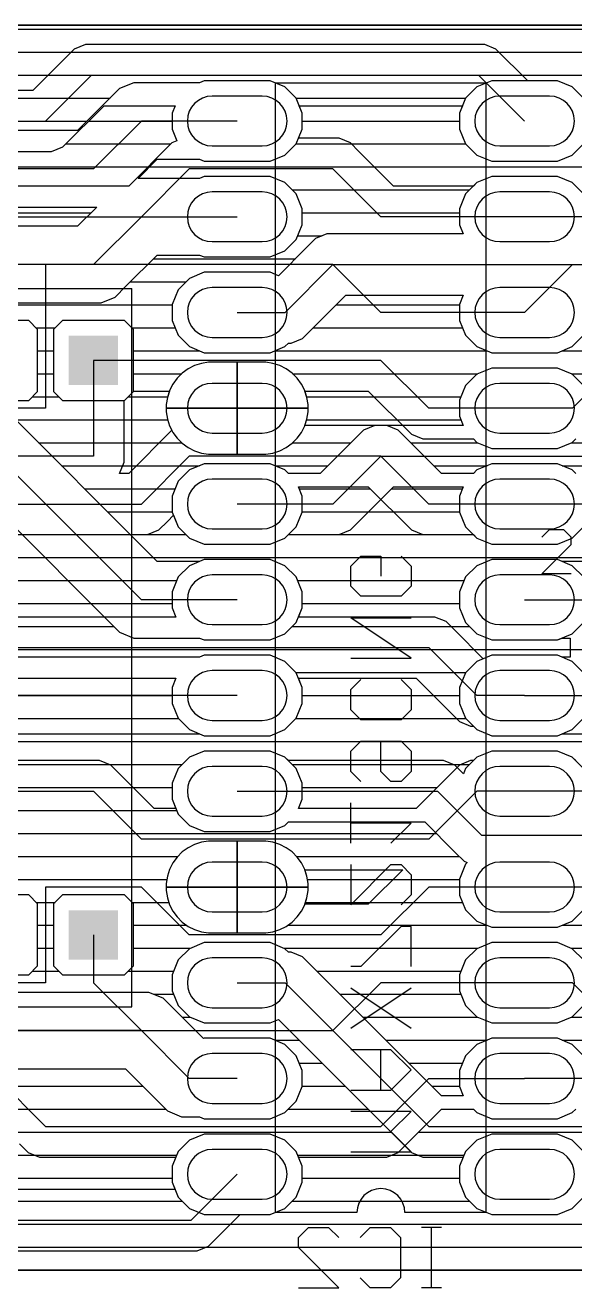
# Model space of a CAD drawing. Extents: x 0 to 251, y 0 to 33.
# Drawn here: x 179.8 to 194.37, y -0.47 to 33.02 of the extents above; entities that cross this region are included whole.
import ezdxf

# ---------------------------------------------------------------- set-up
doc = ezdxf.new("R2010")
doc.units = 0
for name, color, linetype in [('1', 14, 'CONTINUOUS'), ('16', 174, 'CONTINUOUS'), ('17', 94, 'CONTINUOUS'), ('20', 178, 'CONTINUOUS'), ('21', 250, 'CONTINUOUS'), ('22', 250, 'CONTINUOUS'), ('24', 178, 'CONTINUOUS'), ('26', 250, 'CONTINUOUS'), ('27', 250, 'CONTINUOUS'), ('28', 250, 'CONTINUOUS')]:
    doc.layers.add(name, color=color, linetype=linetype)

# ---------------------------------------------------------------- blocks, each defined once
blk = doc.blocks.new('SQUAREP')
blk.add_solid([(-0.5, -0.5), (0.5, -0.5), (-0.5, 0.5), (0.5, 0.5)])
blk = doc.blocks.new('LONGP100')
blk.add_lwpolyline([(-0.5, -0.5), (0.5, -0.5, 1), (0.5, 0.5), (-0.5, 0.5, 1)], format="xyb", close=True)

msp = doc.modelspace()

# ---------------------------------------------------------------- linework, layer by layer
at = {"layer": '1'}
for p, q in [((0, 33.02), (251.46, 33.02)), ((0, 32.9184), (251.46, 32.9184)), ((0, 32.3088), (251.46, 32.3088)), ((0, 31.6992), (251.46, 31.6992)), ((182.6779, 31.496), (182.3045, 31.3413)), ((184.4248, 31.496), (182.6779, 31.496)), ((184.5474, 31.5468), (184.4248, 31.496)), ((186.2926, 31.5468), (184.5474, 31.5468)), ((186.6847, 31.3844), (186.2926, 31.5468)), ((192.1674, 31.5468), (191.7753, 31.3844)), ((193.9126, 31.5468), (192.1674, 31.5468)), ((194.3047, 31.3844), (193.9126, 31.5468)), ((182.3045, 31.3413), (181.1892, 30.226)), ((186.9848, 31.0843), (186.6847, 31.3844)), ((191.7753, 31.3844), (191.4752, 31.0843)), ((194.6048, 31.0843), (194.3047, 31.3844)), ((67.5995, 31.0896), (182.0528, 31.0896)), ((186.9795, 31.0896), (191.4805, 31.0896)), ((187.1472, 30.6922), (186.9848, 31.0843)), ((191.4752, 31.0843), (191.3128, 30.6922)), ((67.7672, 30.48), (181.4432, 30.48)), ((182.88, 30.48), (181.61, 29.21)), ((185.42, 30.48), (182.88, 30.48)), ((187.1472, 30.2678), (187.1472, 30.6922)), ((187.1472, 30.48), (191.3128, 30.48)), ((191.3128, 30.6922), (191.3128, 30.2678)), ((181.1892, 30.226), (68.3779, 30.226)), ((186.9848, 29.8757), (187.1472, 30.2678)), ((191.3128, 30.2678), (191.4752, 29.8757)), ((186.6847, 29.5756), (186.9848, 29.8757)), ((186.9795, 29.8704), (191.4805, 29.8704)), ((191.4752, 29.8757), (191.7753, 29.5756)), ((194.3047, 29.5756), (194.6048, 29.8757)), ((186.2926, 29.4132), (186.6847, 29.5756)), ((191.7753, 29.5756), (192.1674, 29.4132)), ((193.9126, 29.4132), (194.3047, 29.5756)), ((181.61, 29.21), (68.58, 29.21)), ((182.7928, 28.956), (183.3008, 29.464)), ((183.0976, 29.2608), (245.8452, 29.2608)), ((183.3008, 29.464), (184.4248, 29.464)), ((184.4248, 29.464), (184.5474, 29.4132)), ((184.5474, 29.4132), (186.2926, 29.4132)), ((192.1674, 29.4132), (193.9126, 29.4132)), ((184.4248, 28.956), (182.7928, 28.956)), ((184.5474, 29.0068), (184.4248, 28.956)), ((186.2926, 29.0068), (184.5474, 29.0068)), ((186.6847, 28.8444), (186.2926, 29.0068)), ((186.9848, 28.5443), (186.6847, 28.8444)), ((191.7753, 28.8444), (191.4752, 28.5443)), ((192.1674, 29.0068), (191.7753, 28.8444)), ((193.9126, 29.0068), (192.1674, 29.0068)), ((194.3047, 28.8444), (193.9126, 29.0068)), ((194.6048, 28.5443), (194.3047, 28.8444)), ((186.8779, 28.6512), (191.5821, 28.6512)), ((187.1472, 28.1522), (186.9848, 28.5443)), ((191.4752, 28.5443), (191.3128, 28.1522)), ((68.3779, 28.194), (181.6972, 28.194)), ((181.6972, 28.194), (181.1892, 27.686)), ((187.1472, 27.7278), (187.1472, 28.1522)), ((191.3128, 28.1522), (191.3128, 27.7278)), ((67.7672, 28.0416), (181.5448, 28.0416)), ((182.88, 27.94), (181.61, 26.67)), ((182.88, 27.94), (185.42, 27.94)), ((187.1472, 28.0416), (191.3128, 28.0416)), ((181.1892, 27.686), (152.1979, 27.686)), ((186.9848, 27.3357), (187.1472, 27.7278)), ((187.7983, 27.4828), (187.4996, 27.3591)), ((191.4143, 27.4828), (187.7983, 27.4828)), ((191.3128, 27.7278), (191.4143, 27.4828)), ((187.2709, 27.1304), (186.5151, 26.3746)), ((186.6847, 27.0356), (186.9848, 27.3357)), ((187.0247, 27.432), (187.6757, 27.432)), ((187.4996, 27.3591), (187.2709, 27.1304)), ((182.4713, 26.0945), (183.3008, 26.924)), ((183.1992, 26.8224), (186.9629, 26.8224)), ((183.3008, 26.924), (184.4248, 26.924)), ((184.4248, 26.924), (184.5474, 26.8732)), ((184.5474, 26.8732), (186.2926, 26.8732)), ((186.2926, 26.8732), (186.6847, 27.0356)), ((181.61, 26.67), (152.4, 26.67)), ((184.5474, 26.4668), (184.1553, 26.3044)), ((186.2926, 26.4668), (184.5474, 26.4668)), ((186.5151, 26.3746), (186.2926, 26.4668)), ((186.69, 25.4), (187.96, 26.67)), ((187.96, 26.67), (212.09, 26.67)), ((182.5896, 26.2128), (184.0637, 26.2128)), ((184.1553, 26.3044), (183.8552, 26.0043)), ((181.8121, 25.654), (182.1855, 25.8087)), ((182.1855, 25.8087), (182.4713, 26.0945)), ((183.8552, 26.0043), (183.6928, 25.6122)), ((187.1504, 24.7109), (188.2967, 25.8572)), ((188.2967, 25.8572), (191.4143, 25.8572)), ((191.4143, 25.8572), (191.3128, 25.6122)), ((152.77, 25.6032), (183.6928, 25.6032)), ((152.8208, 25.654), (181.8121, 25.654)), ((183.6928, 25.6122), (183.6928, 25.1878)), ((188.0427, 25.6032), (191.3128, 25.6032)), ((191.3128, 25.6122), (191.3128, 25.1878)), ((179.8923, 25.1904), (178.2477, 25.1904)), ((180.1304, 24.9523), (179.8923, 25.1904)), ((180.7877, 25.1904), (180.5496, 24.9523)), ((182.4323, 25.1904), (180.7877, 25.1904)), ((182.6704, 24.9523), (182.4323, 25.1904)), ((183.6928, 25.1878), (183.8552, 24.7957)), ((185.42, 25.4), (186.69, 25.4)), ((191.3128, 25.1878), (191.4752, 24.7957)), ((180.0891, 24.9936), (180.5909, 24.9936)), ((180.1304, 23.3077), (180.1304, 24.9523)), ((180.5496, 24.9523), (180.5496, 23.3077)), ((182.6291, 24.9936), (183.7732, 24.9936)), ((182.6704, 23.3077), (182.6704, 24.9523)), ((183.8552, 24.7957), (184.1553, 24.4956)), ((187.4331, 24.9936), (191.3932, 24.9936)), ((191.4752, 24.7957), (191.7753, 24.4956)), ((194.3047, 24.4956), (194.6048, 24.7957)), ((184.1553, 24.4956), (184.5474, 24.3332)), ((186.2926, 24.3332), (186.6847, 24.4956)), ((186.6847, 24.4956), (186.7763, 24.5872)), ((186.7763, 24.5872), (186.8517, 24.5872)), ((186.8517, 24.5872), (187.1504, 24.7109)), ((191.7753, 24.4956), (192.1674, 24.3332)), ((193.9126, 24.3332), (194.3047, 24.4956)), ((182.88, 17.78), (176.53, 24.13)), ((180.1304, 24.384), (180.5496, 24.384)), ((182.6704, 24.384), (184.4248, 24.384)), ((184.5474, 24.3332), (186.2926, 24.3332)), ((186.4152, 24.384), (192.0448, 24.384)), ((192.1674, 24.3332), (193.9126, 24.3332)), ((194.0352, 24.384), (195.7896, 24.384)), ((183.9653, 23.79), (183.8296, 23.6543)), ((184.1206, 23.9028), (183.9653, 23.79)), ((184.2916, 23.9899), (184.1206, 23.9028)), ((184.4741, 24.0492), (184.2916, 23.9899)), ((184.6636, 24.0792), (184.4741, 24.0492)), ((185.42, 24.0792), (184.6636, 24.0792)), ((186.1764, 24.0792), (185.42, 24.0792)), ((185.42, 24.0792), (185.42, 22.86)), ((185.42, 22.86), (185.42, 24.0792)), ((186.3659, 24.0492), (186.1764, 24.0792)), ((186.5484, 23.9899), (186.3659, 24.0492)), ((186.7194, 23.9028), (186.5484, 23.9899)), ((186.8747, 23.79), (186.7194, 23.9028)), ((187.0104, 23.6543), (186.8747, 23.79)), ((192.1674, 23.9268), (191.7753, 23.7644)), ((193.9126, 23.9268), (192.1674, 23.9268)), ((194.3047, 23.7644), (193.9126, 23.9268)), ((180.1304, 23.7744), (180.5496, 23.7744)), ((182.6704, 23.7744), (183.9498, 23.7744)), ((183.7168, 23.499), (183.6297, 23.328)), ((183.8296, 23.6543), (183.7168, 23.499)), ((185.42, 23.7744), (185.42, 23.7744)), ((186.8902, 23.7744), (191.7995, 23.7744)), ((187.1232, 23.499), (187.0104, 23.6543)), ((187.2103, 23.328), (187.1232, 23.499)), ((191.4752, 23.4643), (191.3128, 23.0722)), ((191.7753, 23.7644), (191.4752, 23.4643)), ((194.2805, 23.7744), (195.7896, 23.7744)), ((194.6048, 23.4643), (194.3047, 23.7644)), ((179.8923, 23.0696), (180.1304, 23.3077)), ((179.9875, 23.1648), (180.6925, 23.1648)), ((180.5496, 23.3077), (180.7877, 23.0696)), ((182.4323, 23.0696), (182.6704, 23.3077)), ((182.5275, 23.1648), (183.5767, 23.1648)), ((183.5704, 23.1455), (183.5404, 22.956)), ((183.6297, 23.328), (183.5704, 23.1455)), ((185.42, 23.1648), (185.42, 23.1648)), ((187.2696, 23.1455), (187.2103, 23.328)), ((187.2633, 23.1648), (191.3512, 23.1648)), ((187.2996, 22.956), (187.2696, 23.1455)), ((176.1536, 23.0696), (182.3045, 16.9187)), ((183.3008, 18.796), (179.0272, 23.0696)), ((179.0272, 23.0696), (179.8923, 23.0696)), ((180.7877, 23.0696), (182.4323, 23.0696)), ((183.5404, 22.956), (183.5404, 22.86)), ((183.5404, 22.86), (185.42, 22.86)), ((185.42, 22.86), (183.5404, 22.86)), ((183.5404, 22.86), (183.5404, 22.764)), ((187.2996, 22.86), (185.42, 22.86)), ((185.42, 22.86), (185.42, 22.86)), ((185.42, 22.86), (187.2996, 22.86)), ((185.42, 22.86), (185.42, 22.86)), ((185.42, 22.86), (185.42, 22.86)), ((185.42, 21.6408), (185.42, 22.86)), ((185.42, 22.86), (185.42, 22.86)), ((185.42, 22.86), (185.42, 21.6408)), ((187.2996, 22.86), (187.2996, 22.956)), ((187.2996, 22.764), (187.2996, 22.86)), ((191.3128, 23.0722), (191.3128, 22.6478)), ((179.5416, 22.5552), (183.5767, 22.5552)), ((183.5404, 22.764), (183.5704, 22.5745)), ((183.5704, 22.5745), (183.6297, 22.392)), ((185.42, 22.5552), (185.42, 22.5552)), ((187.2103, 22.392), (187.2696, 22.5745)), ((187.2633, 22.5552), (191.3512, 22.5552)), ((187.2696, 22.5745), (187.2996, 22.764)), ((191.3128, 22.6478), (191.4143, 22.4028)), ((183.6297, 22.392), (183.7168, 22.221)), ((183.7168, 22.221), (183.8296, 22.0657)), ((187.0104, 22.0657), (187.1232, 22.221)), ((187.1232, 22.221), (187.2103, 22.392)), ((188.7696, 22.2791), (188.5409, 22.0504)), ((189.0683, 22.4028), (188.7696, 22.2791)), ((191.4143, 22.4028), (189.0683, 22.4028)), ((180.1512, 21.9456), (183.9498, 21.9456)), ((183.8296, 22.0657), (183.9653, 21.93)), ((183.9653, 21.93), (184.1206, 21.8172)), ((184.1206, 21.8172), (184.2916, 21.7301)), ((185.42, 21.9456), (185.42, 21.9456)), ((186.5484, 21.7301), (186.7194, 21.8172)), ((186.7194, 21.8172), (186.8747, 21.93)), ((186.8747, 21.93), (187.0104, 22.0657)), ((186.8902, 21.9456), (188.4361, 21.9456)), ((188.5409, 22.0504), (187.6233, 21.1328)), ((188.5409, 22.0504), (188.5409, 22.0504)), ((184.2916, 21.7301), (184.4741, 21.6708)), ((184.4741, 21.6708), (184.6636, 21.6408)), ((184.6636, 21.6408), (185.42, 21.6408)), ((185.42, 21.6408), (186.1764, 21.6408)), ((186.1764, 21.6408), (186.3659, 21.6708)), ((186.3659, 21.6708), (186.5484, 21.7301)), ((187.96, 20.32), (189.23, 21.59)), ((189.23, 21.59), (238.76, 21.59)), ((180.7608, 21.336), (184.4248, 21.336)), ((184.1553, 21.2244), (183.8552, 20.9243)), ((184.5474, 21.3868), (184.1553, 21.2244)), ((186.2926, 21.3868), (184.5474, 21.3868)), ((186.6847, 21.2244), (186.2926, 21.3868)), ((186.4152, 21.336), (187.8265, 21.336)), ((186.7763, 21.1328), (186.6847, 21.2244)), ((187.6233, 21.1328), (186.7763, 21.1328)), ((183.8552, 20.9243), (183.6928, 20.5322)), ((188.6491, 19.8596), (189.5667, 20.7772)), ((189.5667, 20.7772), (191.4143, 20.7772)), ((191.4143, 20.7772), (191.3128, 20.5322)), ((181.3704, 20.7264), (183.7732, 20.7264)), ((183.6928, 20.5322), (183.6928, 20.1078)), ((189.5159, 20.7264), (191.3932, 20.7264)), ((191.3128, 20.5322), (191.3128, 20.1078)), ((181.98, 20.1168), (183.6928, 20.1168)), ((183.6928, 20.1078), (183.8552, 19.7157)), ((187.96, 20.32), (185.42, 20.32)), ((188.9063, 20.1168), (191.3128, 20.1168)), ((191.3128, 20.1078), (191.4752, 19.7157)), ((188.4204, 19.6309), (188.6491, 19.8596)), ((182.5896, 19.5072), (184.0637, 19.5072)), ((183.8552, 19.7157), (184.1553, 19.4156)), ((186.6847, 19.4156), (186.7763, 19.5072)), ((186.7763, 19.5072), (188.1217, 19.5072)), ((188.1217, 19.5072), (188.4204, 19.6309)), ((188.1217, 19.5072), (191.6837, 19.5072)), ((191.4752, 19.7157), (191.7753, 19.4156)), ((194.3047, 19.4156), (194.6048, 19.7157)), ((184.1553, 19.4156), (184.5474, 19.2532)), ((184.5474, 19.2532), (186.2926, 19.2532)), ((186.2926, 19.2532), (186.6847, 19.4156)), ((191.7753, 19.4156), (192.1674, 19.2532)), ((192.1674, 19.2532), (193.9126, 19.2532)), ((193.9126, 19.2532), (194.3047, 19.4156)), ((144.8054, 18.8976), (180.3256, 18.8976)), ((183.1992, 18.8976), (251.46, 18.8976)), ((184.4248, 18.796), (183.3008, 18.796)), ((184.5474, 18.8468), (184.4248, 18.796)), ((186.2926, 18.8468), (184.5474, 18.8468)), ((186.6847, 18.6844), (186.2926, 18.8468)), ((192.1674, 18.8468), (191.7753, 18.6844)), ((193.9126, 18.8468), (192.1674, 18.8468)), ((194.0352, 18.796), (193.9126, 18.8468)), ((195.0171, 18.796), (194.0352, 18.796)), ((186.9848, 18.3843), (186.6847, 18.6844)), ((191.7753, 18.6844), (191.4752, 18.3843)), ((144.58, 18.288), (180.9352, 18.288)), ((187.1472, 17.9922), (186.9848, 18.3843)), ((187.0247, 18.288), (191.4353, 18.288)), ((191.4752, 18.3843), (191.3128, 17.9922)), ((185.42, 17.78), (182.88, 17.78)), ((187.1472, 17.5678), (187.1472, 17.9922)), ((191.3128, 17.9922), (191.3128, 17.5678)), ((193.04, 17.78), (194.815, 17.78)), ((143.5752, 17.6784), (181.5448, 17.6784)), ((186.9848, 17.1757), (187.1472, 17.5678)), ((187.1472, 17.6784), (191.3128, 17.6784)), ((191.3128, 17.5678), (191.4752, 17.1757)), ((186.6847, 16.8756), (186.9848, 17.1757)), ((191.4752, 17.1757), (191.7753, 16.8756)), ((142.9656, 17.0688), (182.1544, 17.0688)), ((182.3045, 16.9187), (182.6779, 16.764)), ((182.6779, 16.764), (184.4248, 16.764)), ((184.4248, 16.764), (184.5474, 16.7132)), ((186.2926, 16.7132), (186.6847, 16.8756)), ((186.8779, 17.0688), (191.5821, 17.0688)), ((191.7753, 16.8756), (192.1674, 16.7132)), ((193.9126, 16.7132), (194.0352, 16.764)), ((194.0352, 16.764), (194.2436, 16.764)), ((194.2436, 16.764), (194.2436, 16.256)), ((142.356, 16.4592), (194.2436, 16.4592)), ((184.5474, 16.7132), (186.2926, 16.7132)), ((192.1674, 16.7132), (193.9126, 16.7132)), ((184.4248, 16.256), (168.7079, 16.256)), ((184.5474, 16.3068), (184.4248, 16.256)), ((186.2926, 16.3068), (184.5474, 16.3068)), ((186.6847, 16.1444), (186.2926, 16.3068)), ((186.9848, 15.8443), (186.6847, 16.1444)), ((191.7753, 16.1444), (191.4752, 15.8443)), ((192.1674, 16.3068), (191.7753, 16.1444)), ((193.9126, 16.3068), (192.1674, 16.3068)), ((194.0352, 16.256), (193.9126, 16.3068)), ((194.2436, 16.256), (194.0352, 16.256)), ((186.9795, 15.8496), (191.4805, 15.8496)), ((187.1472, 15.4522), (186.9848, 15.8443)), ((191.4752, 15.8443), (191.3128, 15.4522)), ((187.1472, 15.0278), (187.1472, 15.4522)), ((191.3128, 15.4522), (191.3128, 15.0278)), ((185.42, 15.24), (168.91, 15.24)), ((187.1472, 15.24), (191.3128, 15.24)), ((193.04, 15.24), (196.85, 15.24)), ((186.9848, 14.6357), (187.1472, 15.0278)), ((191.3128, 15.0278), (191.4752, 14.6357)), ((186.6847, 14.3356), (186.9848, 14.6357)), ((186.9795, 14.6304), (191.4805, 14.6304)), ((191.4752, 14.6357), (191.7753, 14.3356)), ((169.3308, 14.224), (184.4248, 14.224)), ((184.4248, 14.224), (184.5474, 14.1732)), ((184.5474, 14.1732), (186.2926, 14.1732)), ((186.2926, 14.1732), (186.6847, 14.3356)), ((191.7753, 14.3356), (192.1674, 14.1732)), ((192.1674, 14.1732), (193.9126, 14.1732)), ((193.9126, 14.1732), (194.0352, 14.224)), ((194.0352, 14.224), (197.0521, 14.224)), ((169.1276, 14.0208), (251.46, 14.0208)), ((184.5474, 13.7668), (184.1553, 13.6044)), ((186.2926, 13.7668), (184.5474, 13.7668)), ((186.6847, 13.6044), (186.2926, 13.7668)), ((192.1674, 13.7668), (191.7753, 13.6044)), ((193.9126, 13.7668), (192.1674, 13.7668)), ((194.3047, 13.6044), (193.9126, 13.7668)), ((168.518, 13.4112), (183.9621, 13.4112)), ((184.1553, 13.6044), (183.8552, 13.3043)), ((186.7763, 13.5128), (186.6847, 13.6044)), ((190.8889, 13.5128), (186.7763, 13.5128)), ((191.1876, 13.3891), (190.8889, 13.5128)), ((191.1342, 13.4112), (191.5821, 13.4112)), ((191.7753, 13.6044), (191.4752, 13.3043)), ((194.6048, 13.3043), (194.3047, 13.6044)), ((183.8552, 13.3043), (183.6928, 12.9122)), ((191.4158, 13.1609), (191.1876, 13.3891)), ((191.4752, 13.3043), (191.4158, 13.1609)), ((167.9084, 12.8016), (183.6928, 12.8016)), ((183.6928, 12.9122), (183.6928, 12.4878)), ((183.6928, 12.4878), (183.8552, 12.0957)), ((185.42, 12.7), (190.7272, 12.7)), ((190.7272, 12.7), (191.8956, 11.5316)), ((167.2988, 12.192), (183.8153, 12.192)), ((183.8552, 12.0957), (184.1553, 11.7956)), ((184.1553, 11.7956), (184.5474, 11.6332)), ((186.2926, 11.6332), (186.6847, 11.7956)), ((186.6847, 11.7956), (186.7763, 11.8872)), ((186.7763, 11.8872), (190.3906, 11.8872)), ((190.3906, 11.8872), (191.2066, 11.0712)), ((166.6892, 11.5824), (190.6954, 11.5824)), ((184.5474, 11.6332), (186.2926, 11.6332)), ((191.8956, 11.5316), (224.6884, 11.5316)), ((183.9653, 11.0899), (183.8296, 10.9543)), ((184.1206, 11.2027), (183.9653, 11.0899)), ((184.2916, 11.2899), (184.1206, 11.2027)), ((184.4741, 11.3492), (184.2916, 11.2899)), ((184.6636, 11.3792), (184.4741, 11.3492)), ((185.42, 11.3792), (184.6636, 11.3792)), ((186.1764, 11.3792), (185.42, 11.3792)), ((185.42, 11.3792), (185.42, 10.16)), ((185.42, 10.16), (185.42, 11.3792)), ((186.3659, 11.3492), (186.1764, 11.3792)), ((186.5484, 11.2899), (186.3659, 11.3492)), ((186.7194, 11.2027), (186.5484, 11.2899)), ((186.8747, 11.0899), (186.7194, 11.2027)), ((187.0104, 10.9543), (186.8747, 11.0899)), ((191.2066, 11.0712), (191.4352, 10.8425)), ((166.0796, 10.9728), (183.8482, 10.9728)), ((183.7168, 10.799), (183.6297, 10.628)), ((183.8296, 10.9543), (183.7168, 10.799)), ((185.42, 10.9728), (185.42, 10.9728)), ((186.9918, 10.9728), (191.305, 10.9728)), ((187.1232, 10.799), (187.0104, 10.9543)), ((187.2103, 10.628), (187.1232, 10.799)), ((191.4752, 10.7643), (191.3128, 10.3722)), ((191.4352, 10.8425), (191.5188, 10.8079)), ((191.5188, 10.8079), (191.4752, 10.7643)), ((183.5704, 10.4455), (183.5404, 10.256)), ((183.6297, 10.628), (183.5704, 10.4455)), ((187.2696, 10.4455), (187.2103, 10.628)), ((187.2996, 10.256), (187.2696, 10.4455)), ((165.47, 10.3632), (183.5574, 10.3632)), ((183.5404, 10.256), (183.5404, 10.16)), ((183.5404, 10.16), (185.42, 10.16)), ((185.42, 10.16), (183.5404, 10.16)), ((183.5404, 10.16), (183.5404, 10.064)), ((183.5404, 10.064), (183.5704, 9.8745)), ((185.42, 10.3632), (185.42, 10.3632)), ((187.2996, 10.16), (185.42, 10.16)), ((185.42, 10.16), (185.42, 10.16)), ((185.42, 10.16), (187.2996, 10.16)), ((185.42, 10.16), (185.42, 10.16)), ((185.42, 10.16), (185.42, 10.16)), ((185.42, 8.9408), (185.42, 10.16)), ((185.42, 10.16), (185.42, 10.16)), ((185.42, 10.16), (185.42, 8.9408)), ((187.2696, 9.8745), (187.2996, 10.064)), ((187.2826, 10.3632), (191.3128, 10.3632)), ((187.2996, 10.16), (187.2996, 10.256)), ((187.2996, 10.064), (187.2996, 10.16)), ((191.3128, 10.3722), (191.3128, 9.9478)), ((179.8923, 9.9504), (178.2477, 9.9504)), ((180.1304, 9.7123), (179.8923, 9.9504)), ((180.0891, 9.7536), (180.5909, 9.7536)), ((180.1304, 8.0677), (180.1304, 9.7123)), ((180.7877, 9.9504), (180.5496, 9.7123)), ((180.5496, 9.7123), (180.5496, 8.0677)), ((182.4323, 9.9504), (180.7877, 9.9504)), ((182.6704, 9.7123), (182.4323, 9.9504)), ((182.6291, 9.7536), (183.6097, 9.7536)), ((182.6704, 8.0677), (182.6704, 9.7123)), ((183.5704, 9.8745), (183.6297, 9.692)), ((185.42, 9.7536), (185.42, 9.7536)), ((187.2103, 9.692), (187.2696, 9.8745)), ((187.2303, 9.7536), (191.3932, 9.7536)), ((191.3128, 9.9478), (191.4752, 9.5557)), ((183.6297, 9.692), (183.7168, 9.521)), ((183.7168, 9.521), (183.8296, 9.3657)), ((187.0104, 9.3657), (187.1232, 9.521)), ((187.1232, 9.521), (187.2103, 9.692)), ((191.4752, 9.5557), (191.7753, 9.2556)), ((194.3047, 9.2556), (194.6048, 9.5557)), ((180.1304, 9.144), (180.5496, 9.144)), ((182.6704, 9.144), (184.0838, 9.144)), ((183.8296, 9.3657), (183.9653, 9.23)), ((183.9653, 9.23), (184.1206, 9.1172)), ((184.1206, 9.1172), (184.2916, 9.0301)), ((185.42, 9.144), (185.42, 9.144)), ((186.5484, 9.0301), (186.7194, 9.1172)), ((186.7194, 9.1172), (186.8747, 9.23)), ((186.7562, 9.144), (192.0448, 9.144)), ((186.8747, 9.23), (187.0104, 9.3657)), ((191.7753, 9.2556), (192.1674, 9.0932)), ((192.1674, 9.0932), (193.9126, 9.0932)), ((193.9126, 9.0932), (194.3047, 9.2556)), ((194.0352, 9.144), (195.7896, 9.144)), ((184.2916, 9.0301), (184.4741, 8.9708)), ((184.4741, 8.9708), (184.6636, 8.9408)), ((184.6636, 8.9408), (185.42, 8.9408)), ((185.42, 8.9408), (186.1764, 8.9408)), ((186.1764, 8.9408), (186.3659, 8.9708)), ((186.3659, 8.9708), (186.5484, 9.0301)), ((180.1304, 8.5344), (180.5496, 8.5344)), ((182.6704, 8.5344), (184.1795, 8.5344)), ((184.1553, 8.5244), (183.8552, 8.2243)), ((184.5474, 8.6868), (184.1553, 8.5244)), ((186.2926, 8.6868), (184.5474, 8.6868)), ((186.6847, 8.5244), (186.2926, 8.6868)), ((186.6605, 8.5344), (191.7995, 8.5344)), ((186.7763, 8.4328), (186.6847, 8.5244)), ((186.8517, 8.4328), (186.7763, 8.4328)), ((187.1504, 8.3091), (186.8517, 8.4328)), ((191.7753, 8.5244), (191.4752, 8.2243)), ((192.1674, 8.6868), (191.7753, 8.5244)), ((193.9126, 8.6868), (192.1674, 8.6868)), ((194.3047, 8.5244), (193.9126, 8.6868)), ((194.2805, 8.5344), (195.7896, 8.5344)), ((194.6048, 8.2243), (194.3047, 8.5244)), ((179.8923, 7.8296), (180.1304, 8.0677)), ((180.5496, 8.0677), (180.7877, 7.8296)), ((182.4323, 7.8296), (182.6704, 8.0677)), ((183.8552, 8.2243), (183.6928, 7.8322)), ((190.8367, 4.6228), (187.1504, 8.3091)), ((191.4752, 8.2243), (191.3128, 7.8322)), ((178.2477, 7.8296), (179.8923, 7.8296)), ((179.9875, 7.9248), (180.6925, 7.9248)), ((180.7877, 7.8296), (182.4323, 7.8296)), ((182.5275, 7.9248), (183.7312, 7.9248)), ((183.6928, 7.8322), (183.6928, 7.4078)), ((187.5347, 7.9248), (191.3512, 7.9248)), ((191.3128, 7.8322), (191.3128, 7.4078)), ((183.6928, 7.4078), (183.8552, 7.0157)), ((185.42, 7.62), (186.69, 7.62)), ((186.69, 7.62), (190.5, 3.81)), ((191.3128, 7.4078), (191.4752, 7.0157)), ((183.0821, 7.366), (141.3908, 7.366)), ((183.4555, 7.2113), (183.0821, 7.366)), ((183.2047, 7.3152), (183.7312, 7.3152)), ((183.7413, 6.9255), (183.4555, 7.2113)), ((188.1443, 7.3152), (191.3512, 7.3152)), ((184.5281, 6.1388), (183.7413, 6.9255)), ((183.8552, 7.0157), (184.1553, 6.7156)), ((183.9612, 6.7056), (184.1795, 6.7056)), ((184.1553, 6.7156), (184.5474, 6.5532)), ((188.7539, 6.7056), (191.7995, 6.7056)), ((191.4752, 7.0157), (191.7753, 6.7156)), ((191.7753, 6.7156), (192.1674, 6.5532)), ((193.9126, 6.5532), (194.3047, 6.7156)), ((194.2805, 6.7056), (199.8661, 6.7056)), ((194.3047, 6.7156), (194.6048, 7.0157)), ((184.5474, 6.5532), (186.2926, 6.5532)), ((186.2926, 6.5532), (186.5151, 6.6454)), ((186.5151, 6.6454), (189.8109, 3.3496)), ((192.1674, 6.5532), (193.9126, 6.5532)), ((182.88, 6.35), (140.97, 6.35)), ((184.15, 5.08), (182.88, 6.35)), ((184.5474, 6.1468), (184.5281, 6.1388)), ((186.2926, 6.1468), (184.5474, 6.1468)), ((186.6847, 5.9844), (186.2926, 6.1468)), ((186.4152, 6.096), (187.0645, 6.096)), ((189.3635, 6.096), (192.0448, 6.096)), ((192.1674, 6.1468), (191.7753, 5.9844)), ((193.9126, 6.1468), (192.1674, 6.1468)), ((194.3047, 5.9844), (193.9126, 6.1468)), ((194.0352, 6.096), (199.2565, 6.096)), ((186.9848, 5.6843), (186.6847, 5.9844)), ((191.7753, 5.9844), (191.4752, 5.6843)), ((194.6048, 5.6843), (194.3047, 5.9844)), ((187.1472, 5.2922), (186.9848, 5.6843)), ((187.0668, 5.4864), (187.6741, 5.4864)), ((189.9731, 5.4864), (191.3932, 5.4864)), ((191.4752, 5.6843), (191.3128, 5.2922)), ((140.7679, 5.334), (182.4592, 5.334)), ((182.4592, 5.334), (183.5745, 4.2187)), ((185.42, 5.08), (184.15, 5.08)), ((187.1472, 4.8678), (187.1472, 5.2922)), ((191.3128, 5.2922), (191.3128, 4.8678)), ((144.2752, 4.8768), (182.9164, 4.8768)), ((186.9848, 4.4757), (187.1472, 4.8678)), ((187.1472, 4.8768), (188.2837, 4.8768)), ((190.5827, 4.8768), (191.3128, 4.8768)), ((191.3128, 4.8678), (191.4143, 4.6228)), ((186.6847, 4.1756), (186.9848, 4.4757)), ((191.4143, 4.6228), (190.8367, 4.6228)), ((144.7228, 4.2672), (183.526, 4.2672)), ((183.5745, 4.2187), (183.9479, 4.064)), ((183.9479, 4.064), (184.4248, 4.064)), ((184.4248, 4.064), (184.5474, 4.0132)), ((186.2926, 4.0132), (186.6847, 4.1756)), ((186.7763, 4.2672), (188.8933, 4.2672)), ((184.5474, 4.0132), (186.2926, 4.0132)), ((190.5, 3.81), (198.12, 3.81)), ((144.8054, 3.6576), (189.5029, 3.6576)), ((184.1553, 3.4444), (183.8552, 3.1443)), ((184.5474, 3.6068), (184.1553, 3.4444)), ((186.2926, 3.6068), (184.5474, 3.6068)), ((186.6847, 3.4444), (186.2926, 3.6068)), ((186.9848, 3.1443), (186.6847, 3.4444)), ((189.8109, 3.3496), (189.8109, 3.3496)), ((189.8109, 3.3496), (190.0396, 3.1209)), ((144.58, 3.048), (183.8153, 3.048)), ((183.8552, 3.1443), (183.6928, 2.7522)), ((187.1472, 2.7522), (186.9848, 3.1443)), ((187.0247, 3.048), (190.2157, 3.048)), ((190.0396, 3.1209), (190.3383, 2.9972)), ((183.6928, 2.7522), (183.6928, 2.3278)), ((187.1472, 2.3278), (187.1472, 2.7522)), ((190.3383, 2.9972), (191.4143, 2.9972)), ((191.4143, 2.9972), (191.3128, 2.7522)), ((191.3128, 2.7522), (191.3128, 2.3278)), ((67.7672, 2.4384), (183.6928, 2.4384)), ((187.1472, 2.4384), (191.3128, 2.4384)), ((183.6928, 2.3278), (183.8552, 1.9357)), ((186.9848, 1.9357), (187.1472, 2.3278)), ((191.3128, 2.3278), (191.4752, 1.9357)), ((67.4979, 1.8288), (183.9621, 1.8288)), ((183.8552, 1.9357), (184.1553, 1.6356)), ((186.6847, 1.6356), (186.9848, 1.9357)), ((186.8779, 1.8288), (191.5821, 1.8288)), ((191.4752, 1.9357), (191.7753, 1.6356)), ((194.3047, 1.6356), (194.6048, 1.9357)), ((184.1553, 1.6356), (184.5474, 1.4732)), ((184.5474, 1.4732), (186.2926, 1.4732)), ((186.2926, 1.4732), (186.6847, 1.6356)), ((191.7753, 1.6356), (192.1674, 1.4732)), ((192.1674, 1.4732), (193.9126, 1.4732)), ((193.9126, 1.4732), (194.3047, 1.6356)), ((0, 1.2192), (251.46, 1.2192)), ((0, 0.6096), (251.46, 0.6096)), ((251.46, 0), (0, 0)), ((0, 0), (251.46, 0))]:
    msp.add_line(p, q, dxfattribs=at)
at = {"layer": '16'}
for p, q in [((0, 33.02), (251.46, 33.02)), ((0, 32.9184), (251.46, 32.9184)), ((181.3975, 32.512), (181.0988, 32.3883)), ((191.9825, 32.512), (181.3975, 32.512)), ((192.2812, 32.3883), (191.9825, 32.512)), ((0, 32.3088), (181.0193, 32.3088)), ((180.8701, 32.1596), (180.0033, 31.2928)), ((181.0988, 32.3883), (180.8701, 32.1596)), ((193.1227, 31.5468), (192.2812, 32.3883)), ((192.3607, 32.3088), (251.46, 32.3088)), ((0, 31.6992), (180.4097, 31.6992)), ((180.34, 30.48), (181.5592, 31.6992)), ((181.5592, 31.6992), (191.8208, 31.6992)), ((191.8208, 31.6992), (193.04, 30.48)), ((192.9703, 31.6992), (251.46, 31.6992)), ((193.9126, 31.5468), (193.1227, 31.5468)), ((194.3047, 31.3844), (193.9126, 31.5468)), ((180.0033, 31.2928), (67.3963, 31.2928)), ((194.6048, 31.0843), (194.3047, 31.3844)), ((180.8004, 29.7909), (181.8959, 30.8864)), ((181.8959, 30.8864), (183.7732, 30.8864)), ((183.7732, 30.8864), (183.6928, 30.6922)), ((187.1472, 30.6922), (187.0668, 30.8864)), ((187.0668, 30.8864), (191.3932, 30.8864)), ((191.3932, 30.8864), (191.3128, 30.6922)), ((124.46, 30.48), (180.34, 30.48)), ((181.4895, 30.48), (183.6928, 30.48)), ((183.6928, 30.6922), (183.6928, 30.2678)), ((187.1472, 30.2678), (187.1472, 30.6922)), ((187.1472, 30.48), (191.3128, 30.48)), ((191.3128, 30.6922), (191.3128, 30.2678)), ((183.6928, 30.2678), (183.8227, 29.9542)), ((187.0457, 30.0228), (187.1472, 30.2678)), ((191.3128, 30.2678), (191.4752, 29.8757)), ((180.8799, 29.8704), (183.6609, 29.8704)), ((183.6896, 29.8991), (182.5433, 28.7528)), ((183.8227, 29.9542), (183.6896, 29.8991)), ((188.1217, 30.0228), (187.0457, 30.0228)), ((188.4204, 29.8991), (188.1217, 30.0228)), ((188.6491, 29.6704), (188.4204, 29.8991)), ((188.4491, 29.8704), (191.4805, 29.8704)), ((191.4752, 29.8757), (191.7753, 29.5756)), ((194.3047, 29.5756), (194.6048, 29.8757)), ((125.2728, 29.6672), (180.5017, 29.6672)), ((180.5017, 29.6672), (180.8004, 29.7909)), ((189.5667, 28.7528), (188.6491, 29.6704)), ((191.7753, 29.5756), (192.1674, 29.4132)), ((193.9126, 29.4132), (194.3047, 29.5756)), ((125.2728, 29.2608), (183.0513, 29.2608)), ((184.15, 29.21), (182.88, 27.94)), ((187.96, 29.21), (184.15, 29.21)), ((189.23, 27.94), (187.96, 29.21)), ((189.0587, 29.2608), (245.8452, 29.2608)), ((192.1674, 29.4132), (193.9126, 29.4132)), ((191.7753, 28.8444), (191.6837, 28.7528)), ((192.1674, 29.0068), (191.7753, 28.8444)), ((193.9126, 29.0068), (192.1674, 29.0068)), ((194.3047, 28.8444), (193.9126, 29.0068)), ((194.3963, 28.7528), (194.3047, 28.8444)), ((182.5433, 28.7528), (140.8083, 28.7528)), ((191.6837, 28.7528), (189.5667, 28.7528)), ((179.07, 27.94), (182.88, 27.94)), ((193.04, 27.94), (189.23, 27.94)), ((204.47, 27.94), (193.04, 27.94)), ((180.34, 26.67), (180.34, 22.86)), ((187.96, 26.67), (180.34, 26.67)), ((189.23, 25.4), (187.96, 26.67)), ((194.31, 26.67), (193.04, 25.4)), ((194.31, 26.67), (199.39, 26.67)), ((193.04, 25.4), (189.23, 25.4)), ((189.23, 24.13), (181.61, 24.13)), ((181.61, 24.13), (181.61, 21.59)), ((190.5, 22.86), (189.23, 24.13)), ((194.31, 22.86), (195.58, 24.13)), ((182.4323, 23.0696), (182.6704, 23.3077)), ((182.5275, 23.1648), (183.5767, 23.1648)), ((182.6704, 23.3077), (182.6704, 23.3172)), ((182.6704, 23.3172), (183.6262, 23.3172)), ((183.5704, 23.1455), (183.5404, 22.956)), ((183.6262, 23.3172), (183.5704, 23.1455)), ((187.2696, 23.1455), (187.2138, 23.3172)), ((187.2138, 23.3172), (188.8933, 23.3172)), ((187.2633, 23.1648), (189.0457, 23.1648)), ((187.2996, 22.956), (187.2696, 23.1455)), ((188.8933, 23.3172), (190.0396, 22.1709)), ((180.34, 22.86), (173.99, 22.86)), ((182.4228, 21.4283), (182.4228, 23.0696)), ((182.4228, 23.0696), (182.4323, 23.0696)), ((183.5404, 22.956), (183.5404, 22.86)), ((183.5404, 22.86), (185.42, 22.86)), ((185.42, 22.86), (183.5404, 22.86)), ((183.5404, 22.86), (183.5404, 22.764)), ((187.2996, 22.86), (185.42, 22.86)), ((185.42, 22.86), (185.42, 22.86)), ((185.42, 22.86), (187.2996, 22.86)), ((185.42, 22.86), (185.42, 22.86)), ((187.2996, 22.86), (187.2996, 22.956)), ((187.2996, 22.764), (187.2996, 22.86)), ((193.04, 22.86), (190.5, 22.86)), ((194.31, 22.86), (193.04, 22.86)), ((182.4228, 22.5552), (183.5767, 22.5552)), ((183.5404, 22.764), (183.5704, 22.5745)), ((183.5704, 22.5745), (183.6297, 22.392)), ((187.2138, 22.4028), (187.2696, 22.5745)), ((187.2633, 22.5552), (189.6553, 22.5552)), ((187.2696, 22.5745), (187.2996, 22.764)), ((183.6881, 22.2775), (182.5433, 21.1328)), ((183.6297, 22.392), (183.6881, 22.2775)), ((189.3917, 22.4028), (187.2138, 22.4028)), ((189.6904, 22.2791), (189.3917, 22.4028)), ((189.9191, 22.0504), (189.6904, 22.2791)), ((190.0396, 22.1709), (190.3383, 22.0472)), ((182.4228, 21.9456), (183.3561, 21.9456)), ((190.8367, 21.1328), (189.9191, 22.0504)), ((190.0239, 21.9456), (191.7995, 21.9456)), ((190.3383, 22.0472), (191.6837, 22.0472)), ((191.6837, 22.0472), (191.7753, 21.9556)), ((191.7753, 21.9556), (192.1674, 21.7932)), ((192.1674, 21.7932), (193.9126, 21.7932)), ((193.9126, 21.7932), (194.3047, 21.9556)), ((194.2805, 21.9456), (196.0372, 21.9456)), ((194.3047, 21.9556), (194.3963, 22.0472)), ((181.61, 21.59), (172.72, 21.59)), ((184.15, 21.59), (182.88, 20.32)), ((189.23, 21.59), (184.15, 21.59)), ((190.5, 20.32), (189.23, 21.59)), ((182.3004, 21.1328), (182.4228, 21.4283)), ((182.5433, 21.1328), (182.3004, 21.1328)), ((182.3846, 21.336), (182.7465, 21.336)), ((190.6335, 21.336), (192.0448, 21.336)), ((191.6837, 21.1328), (190.8367, 21.1328)), ((191.7753, 21.2244), (191.6837, 21.1328)), ((192.1674, 21.3868), (191.7753, 21.2244)), ((193.9126, 21.3868), (192.1674, 21.3868)), ((194.3047, 21.2244), (193.9126, 21.3868)), ((194.0352, 21.336), (196.0372, 21.336)), ((194.3963, 21.1328), (194.3047, 21.2244)), ((187.1472, 20.5322), (187.0457, 20.7772)), ((187.0457, 20.7772), (188.8933, 20.7772)), ((188.8933, 20.7772), (190.0396, 19.6309)), ((187.0668, 20.7264), (188.9441, 20.7264)), ((187.1472, 20.1078), (187.1472, 20.5322)), ((171.45, 20.32), (182.88, 20.32)), ((186.9848, 19.7157), (187.1472, 20.1078)), ((187.1472, 20.1168), (189.5537, 20.1168)), ((193.04, 20.32), (190.5, 20.32)), ((196.85, 20.32), (193.04, 20.32)), ((183.3404, 19.6309), (183.5691, 19.8596)), ((183.5691, 19.8596), (183.7293, 20.0198)), ((183.5691, 19.8596), (183.5691, 19.8596)), ((183.7293, 20.0198), (183.8552, 19.7157)), ((145.8883, 19.5072), (183.0417, 19.5072)), ((183.0417, 19.5072), (183.3404, 19.6309)), ((183.0417, 19.5072), (184.0637, 19.5072)), ((183.8552, 19.7157), (184.1553, 19.4156)), ((186.6847, 19.4156), (186.9848, 19.7157)), ((186.7763, 19.5072), (190.3383, 19.5072)), ((190.0396, 19.6309), (190.3383, 19.5072)), ((190.3383, 19.5072), (191.6837, 19.5072)), ((191.6837, 19.5072), (191.7753, 19.4156)), ((194.3047, 19.4156), (194.3963, 19.5072)), ((184.1553, 19.4156), (184.5474, 19.2532)), ((184.5474, 19.2532), (186.2926, 19.2532)), ((186.2926, 19.2532), (186.6847, 19.4156)), ((191.7753, 19.4156), (192.1674, 19.2532)), ((192.1674, 19.2532), (193.9126, 19.2532)), ((193.9126, 19.2532), (194.3047, 19.4156)), ((144.8119, 18.8976), (251.46, 18.8976)), ((184.5474, 18.8468), (184.1553, 18.6844)), ((186.2926, 18.8468), (184.5474, 18.8468)), ((186.6847, 18.6844), (186.2926, 18.8468)), ((192.1674, 18.8468), (191.7753, 18.6844)), ((193.9126, 18.8468), (192.1674, 18.8468)), ((194.3047, 18.6844), (193.9126, 18.8468)), ((184.1553, 18.6844), (183.8552, 18.3843)), ((186.9848, 18.3843), (186.6847, 18.6844)), ((191.7753, 18.6844), (191.4752, 18.3843)), ((194.6048, 18.3843), (194.3047, 18.6844)), ((145.4215, 18.288), (183.8153, 18.288)), ((183.8552, 18.3843), (183.6928, 17.9922)), ((187.1472, 17.9922), (186.9848, 18.3843)), ((187.0247, 18.288), (191.4353, 18.288)), ((191.4752, 18.3843), (191.3128, 17.9922)), ((183.6928, 17.9922), (183.6928, 17.5678)), ((187.1472, 17.5678), (187.1472, 17.9922)), ((191.3128, 17.9922), (191.3128, 17.5678)), ((146.0311, 17.6784), (183.6928, 17.6784)), ((183.6928, 17.5678), (183.7943, 17.3228)), ((187.0457, 17.3228), (187.1472, 17.5678)), ((187.1472, 17.6784), (191.3128, 17.6784)), ((191.3128, 17.5678), (191.4752, 17.1757)), ((183.7943, 17.3228), (146.3867, 17.3228)), ((190.6617, 17.3228), (187.0457, 17.3228)), ((190.9604, 17.1991), (190.6617, 17.3228)), ((191.1891, 16.9704), (190.9604, 17.1991)), ((191.4752, 17.1757), (191.7753, 16.8756)), ((194.3047, 16.8756), (194.6048, 17.1757)), ((191.0907, 17.0688), (191.5821, 17.0688)), ((191.9449, 16.2146), (191.1891, 16.9704)), ((191.7753, 16.8756), (192.1674, 16.7132)), ((193.9126, 16.7132), (194.3047, 16.8756)), ((146.05, 16.51), (190.5, 16.51)), ((190.5, 16.51), (191.77, 15.24)), ((191.7003, 16.4592), (251.46, 16.4592)), ((192.1674, 16.7132), (193.9126, 16.7132)), ((192.1674, 16.3068), (191.9449, 16.2146)), ((193.9126, 16.3068), (192.1674, 16.3068)), ((194.3047, 16.1444), (193.9126, 16.3068)), ((194.6048, 15.8443), (194.3047, 16.1444)), ((145.8883, 15.6972), (183.7943, 15.6972)), ((183.7943, 15.6972), (183.6928, 15.4522)), ((183.6928, 15.4522), (183.6928, 15.0278)), ((187.1472, 15.4522), (187.0457, 15.6972)), ((187.0457, 15.6972), (190.1633, 15.6972)), ((187.1472, 15.0278), (187.1472, 15.4522)), ((190.1633, 15.6972), (191.3096, 14.5509)), ((119.2595, 15.24), (183.6928, 15.24)), ((187.1472, 15.24), (190.6205, 15.24)), ((193.04, 15.24), (191.77, 15.24)), ((183.6928, 15.0278), (183.8552, 14.6357)), ((186.9848, 14.6357), (187.1472, 15.0278)), ((119.8691, 14.6304), (183.8605, 14.6304)), ((183.8552, 14.6357), (184.1553, 14.3356)), ((186.6847, 14.3356), (186.9848, 14.6357)), ((186.9795, 14.6304), (191.2301, 14.6304)), ((191.3096, 14.5509), (191.6083, 14.4272)), ((191.6083, 14.4272), (191.6837, 14.4272)), ((191.6837, 14.4272), (191.7753, 14.3356)), ((194.3047, 14.3356), (194.6048, 14.6357)), ((184.1553, 14.3356), (184.5474, 14.1732)), ((184.5474, 14.1732), (186.2926, 14.1732)), ((186.2926, 14.1732), (186.6847, 14.3356)), ((191.7753, 14.3356), (192.1674, 14.1732)), ((192.1674, 14.1732), (193.9126, 14.1732)), ((193.9126, 14.1732), (194.3047, 14.3356)), ((120.4787, 14.0208), (251.46, 14.0208)), ((184.5474, 13.7668), (184.1553, 13.6044)), ((186.2926, 13.7668), (184.5474, 13.7668)), ((186.6847, 13.6044), (186.2926, 13.7668)), ((192.1674, 13.7668), (191.7753, 13.6044)), ((193.9126, 13.7668), (192.1674, 13.7668)), ((194.3047, 13.6044), (193.9126, 13.7668)), ((181.7717, 13.5128), (140.8083, 13.5128)), ((182.0704, 13.3891), (181.7717, 13.5128)), ((182.017, 13.4112), (183.9621, 13.4112)), ((184.1553, 13.6044), (183.8552, 13.3043)), ((186.9848, 13.3043), (186.6847, 13.6044)), ((186.8779, 13.4112), (191.363, 13.4112)), ((191.6083, 13.5128), (191.3096, 13.3891)), ((191.6837, 13.5128), (191.6083, 13.5128)), ((191.7753, 13.6044), (191.6837, 13.5128)), ((194.3963, 13.5128), (194.3047, 13.6044)), ((182.2991, 13.1604), (182.0704, 13.3891)), ((183.2167, 12.2428), (182.2991, 13.1604)), ((183.8552, 13.3043), (183.6928, 12.9122)), ((187.1472, 12.9122), (186.9848, 13.3043)), ((191.3096, 13.3891), (190.1633, 12.2428)), ((182.6579, 12.8016), (183.6928, 12.8016)), ((183.6928, 12.9122), (183.6928, 12.4878)), ((187.1472, 12.4878), (187.1472, 12.9122)), ((187.1472, 12.8016), (190.7221, 12.8016)), ((179.07, 12.7), (181.61, 12.7)), ((182.88, 11.43), (181.61, 12.7)), ((183.6928, 12.4878), (183.7943, 12.2428)), ((187.0457, 12.2428), (187.1472, 12.4878)), ((191.77, 12.7), (190.5, 11.43)), ((193.04, 12.7), (191.77, 12.7)), ((204.47, 12.7), (193.04, 12.7)), ((183.7943, 12.2428), (183.2167, 12.2428)), ((190.1633, 12.2428), (187.0457, 12.2428)), ((190.5, 11.43), (182.88, 11.43)), ((187.2696, 10.4455), (187.2138, 10.6172)), ((187.2138, 10.6172), (189.8077, 10.6172)), ((187.2996, 10.256), (187.2696, 10.4455)), ((189.8077, 10.6172), (188.8933, 9.7028)), ((182.88, 10.16), (180.34, 10.16)), ((180.34, 10.16), (180.34, 7.62)), ((184.15, 8.89), (182.88, 10.16)), ((187.2996, 10.16), (185.42, 10.16)), ((185.42, 10.16), (185.42, 10.16)), ((185.42, 10.16), (187.2996, 10.16)), ((187.2696, 9.8745), (187.2996, 10.064)), ((187.2826, 10.3632), (189.5537, 10.3632)), ((187.2996, 10.16), (187.2996, 10.256)), ((187.2996, 10.064), (187.2996, 10.16)), ((190.5, 10.16), (189.23, 8.89)), ((193.04, 10.16), (190.5, 10.16)), ((195.58, 10.16), (193.04, 10.16)), ((187.2138, 9.7028), (187.2696, 9.8745)), ((187.2303, 9.7536), (188.9441, 9.7536)), ((188.8933, 9.7028), (187.2138, 9.7028)), ((181.61, 8.89), (181.61, 7.62)), ((189.23, 8.89), (184.15, 8.89)), ((180.34, 7.62), (177.8, 7.62)), ((181.61, 7.62), (182.88, 6.35)), ((187.96, 6.35), (189.23, 7.62)), ((193.04, 7.62), (189.23, 7.62)), ((194.31, 7.62), (193.04, 7.62)), ((194.31, 7.62), (195.58, 6.35)), ((175.26, 6.35), (182.88, 6.35)), ((182.88, 6.35), (187.96, 6.35)), ((179.07, 5.08), (180.34, 3.81)), ((189.23, 3.81), (190.5, 5.08)), ((190.5, 5.08), (193.04, 5.08)), ((199.39, 5.08), (193.04, 5.08)), ((189.6904, 3.1209), (190.8367, 4.2672)), ((190.8367, 4.2672), (191.6837, 4.2672)), ((191.6837, 4.2672), (191.7753, 4.1756)), ((191.7753, 4.1756), (192.1674, 4.0132)), ((193.9126, 4.0132), (194.3047, 4.1756)), ((194.3047, 4.1756), (194.3963, 4.2672)), ((180.34, 3.81), (189.23, 3.81)), ((192.1674, 4.0132), (193.9126, 4.0132)), ((179.6509, 3.3496), (179.8796, 3.1209)), ((190.2271, 3.6576), (245.8452, 3.6576)), ((191.7753, 3.4444), (191.4752, 3.1443)), ((192.1674, 3.6068), (191.7753, 3.4444)), ((193.9126, 3.6068), (192.1674, 3.6068)), ((194.3047, 3.4444), (193.9126, 3.6068)), ((194.6048, 3.1443), (194.3047, 3.4444)), ((144.58, 3.048), (180.0557, 3.048)), ((179.8796, 3.1209), (180.1783, 2.9972)), ((189.3917, 2.9972), (189.6904, 3.1209)), ((189.5143, 3.048), (191.4353, 3.048)), ((191.4752, 3.1443), (191.3128, 2.7522)), ((180.1783, 2.9972), (183.7943, 2.9972)), ((183.7943, 2.9972), (183.6928, 2.7522)), ((183.6928, 2.7522), (183.6928, 2.3278)), ((187.1472, 2.7522), (187.0457, 2.9972)), ((187.0457, 2.9972), (189.3917, 2.9972)), ((187.1472, 2.3278), (187.1472, 2.7522)), ((191.3128, 2.7522), (191.3128, 2.3278)), ((68.5611, 2.4384), (183.6928, 2.4384)), ((184.2008, 1.3208), (185.42, 2.54)), ((187.1472, 2.4384), (191.3128, 2.4384)), ((183.7732, 2.1336), (68.8659, 2.1336)), ((183.6928, 2.3278), (183.7732, 2.1336)), ((186.9848, 1.9357), (187.1472, 2.3278)), ((191.3128, 2.3278), (191.4752, 1.9357)), ((186.6847, 1.6356), (186.9848, 1.9357)), ((186.8779, 1.8288), (191.5821, 1.8288)), ((191.4752, 1.9357), (191.7753, 1.6356)), ((194.3047, 1.6356), (194.6048, 1.9357)), ((184.8899, 0.8604), (185.5027, 1.4732)), ((185.5027, 1.4732), (186.2926, 1.4732)), ((186.2926, 1.4732), (186.6847, 1.6356)), ((191.7753, 1.6356), (192.1674, 1.4732)), ((192.1674, 1.4732), (193.9126, 1.4732)), ((193.9126, 1.4732), (194.3047, 1.6356)), ((68.5292, 1.3208), (184.2008, 1.3208)), ((185.2487, 1.2192), (251.46, 1.2192)), ((184.6612, 0.6317), (184.8899, 0.8604)), ((68.3675, 0.508), (184.3625, 0.508)), ((184.3625, 0.508), (184.6612, 0.6317)), ((184.6078, 0.6096), (251.46, 0.6096)), ((251.46, 0), (0, 0)), ((0, 0), (251.46, 0))]:
    msp.add_line(p, q, dxfattribs=at)
at = {"layer": '20'}
for p, q in [((251.46, 33.02), (0, 33.02)), ((0, 0), (251.46, 0))]:
    msp.add_line(p, q, dxfattribs=at)
at = {"layer": '21'}
for p, q in [((170.434, 26.035), (182.626, 26.035)), ((182.626, 6.985), (182.626, 26.035)), ((170.434, 6.985), (182.626, 6.985))]:
    msp.add_line(p, q, dxfattribs=at)
at = {"layer": '22'}
for p, q in [((186.436, 31.496), (192.024, 31.496)), ((186.436, 1.524), (186.436, 31.496)), ((192.024, 1.524), (192.024, 31.496)), ((188.595, 1.524), (186.436, 1.524)), ((192.024, 1.524), (189.865, 1.524))]:
    msp.add_line(p, q, dxfattribs=at)
msp.add_arc((189.23, 1.524), 0.635, 0, 180, dxfattribs=at)
at = {"layer": '24'}
msp.add_point((189.23, 16.51), dxfattribs=at)
at = {"layer": '26'}
for p, q in [((187.0436, 0.8647), (187.3105, 1.1317)), ((187.3105, 1.1317), (187.8443, 1.1317)), ((187.8443, 1.1317), (188.1113, 0.8647)), ((188.6807, 0.8647), (188.9476, 1.1317)), ((188.9476, 1.1317), (189.4815, 1.1317)), ((189.4815, 1.1317), (189.7484, 0.8647)), ((190.8399, 1.1317), (190.306, 1.1317)), ((190.5729, -0.4699), (190.5729, 1.1317)), ((187.0436, 0.5978), (187.0436, 0.8647)), ((189.7484, 0.8647), (189.7484, -0.203)), ((188.1113, -0.4699), (187.0436, 0.5978)), ((188.9476, -0.4699), (188.6807, -0.203)), ((189.7484, -0.203), (189.4815, -0.4699)), ((187.0436, -0.4699), (188.1113, -0.4699)), ((189.4815, -0.4699), (188.9476, -0.4699)), ((190.8399, -0.4699), (190.306, -0.4699))]:
    msp.add_line(p, q, dxfattribs=at)
at = {"layer": '27'}
for p, q in [((193.6881, 19.6352), (193.4932, 19.4403)), ((194.0779, 19.6352), (193.6881, 19.6352)), ((194.2728, 19.4403), (194.0779, 19.6352)), ((194.2728, 19.2454), (194.2728, 19.4403)), ((193.4932, 18.4658), (194.2728, 19.2454)), ((194.2728, 18.4658), (193.4932, 18.4658))]:
    msp.add_line(p, q, dxfattribs=at)
at = {"layer": '28'}
for p, q in [((188.4299, 18.6721), (188.6968, 18.939)), ((188.6968, 18.939), (189.2307, 18.939)), ((189.2307, 18.939), (189.2307, 18.4052)), ((189.7645, 18.939), (190.0315, 18.6721)), ((188.4299, 18.1382), (188.4299, 18.6721)), ((190.0315, 18.6721), (190.0315, 18.1382)), ((188.6968, 17.8713), (188.4299, 18.1382)), ((190.0315, 18.1382), (189.7645, 17.8713)), ((189.7645, 17.8713), (188.6968, 17.8713)), ((190.0315, 16.2341), (188.4299, 17.3019)), ((188.4299, 17.3019), (190.0315, 17.3019)), ((188.4299, 16.2341), (190.0315, 16.2341)), ((188.4299, 15.3978), (188.6968, 15.6647)), ((189.7645, 15.6647), (190.0315, 15.3978)), ((188.4299, 14.8639), (188.4299, 15.3978)), ((190.0315, 15.3978), (190.0315, 14.8639)), ((188.6968, 14.597), (188.4299, 14.8639)), ((190.0315, 14.8639), (189.7645, 14.597)), ((189.7645, 14.597), (188.6968, 14.597)), ((188.4299, 13.7606), (188.6968, 14.0276)), ((188.4299, 13.2268), (188.4299, 13.7606)), ((188.6968, 14.0276), (189.7645, 14.0276)), ((189.2307, 13.2268), (189.2307, 14.0276)), ((189.7645, 14.0276), (190.0315, 13.7606)), ((190.0315, 13.7606), (190.0315, 13.2268)), ((188.6968, 12.9598), (188.4299, 13.2268)), ((189.4976, 12.9598), (189.2307, 13.2268)), ((190.0315, 13.2268), (189.7645, 12.9598)), ((189.7645, 12.9598), (189.4976, 12.9598)), ((188.4299, 11.3227), (188.4299, 12.3904)), ((190.0315, 11.8565), (188.4299, 11.8565)), ((189.4976, 11.3227), (190.0315, 11.8565)), ((188.4299, 10.7532), (188.4299, 9.6855)), ((188.4299, 9.6855), (189.4976, 10.7532)), ((189.4976, 10.7532), (189.7645, 10.7532)), ((189.7645, 10.7532), (190.0315, 10.4863)), ((190.0315, 10.4863), (190.0315, 9.9525)), ((190.0315, 9.9525), (189.7645, 9.6855)), ((189.7645, 9.1161), (188.6968, 8.0484)), ((190.0315, 9.1161), (189.7645, 9.1161)), ((190.0315, 8.0484), (190.0315, 9.1161)), ((188.6968, 8.0484), (188.4299, 8.0484)), ((190.0315, 6.4112), (188.4299, 7.4789)), ((190.0315, 7.4789), (188.4299, 6.4112)), ((189.4976, 5.8418), (188.4299, 5.8418)), ((189.2307, 4.7741), (189.2307, 5.8418)), ((190.0315, 5.3079), (189.4976, 5.8418)), ((189.4976, 4.7741), (190.0315, 5.3079)), ((188.4299, 4.7741), (189.4976, 4.7741)), ((190.0315, 4.2046), (188.4299, 4.2046)), ((189.4976, 3.6708), (190.0315, 4.2046)), ((190.0315, 3.1369), (189.4976, 3.6708)), ((188.4299, 3.1369), (190.0315, 3.1369))]:
    msp.add_line(p, q, dxfattribs=at)

# ---------------------------------------------------------------- block references
at = {"layer": '17', "xscale": 1.3208, "yscale": 1.3208}
for p in [(185.42, 30.48), (185.42, 30.48), (193.04, 30.48), (193.04, 30.48), (185.42, 27.94), (185.42, 27.94), (193.04, 27.94), (193.04, 27.94), (185.42, 25.4), (185.42, 25.4), (193.04, 25.4), (193.04, 25.4), (185.42, 22.86), (185.42, 22.86), (193.04, 22.86), (193.04, 22.86), (185.42, 20.32), (185.42, 20.32), (193.04, 20.32), (193.04, 20.32), (185.42, 17.78), (185.42, 17.78), (193.04, 17.78), (193.04, 17.78), (185.42, 15.24), (185.42, 15.24), (193.04, 15.24), (193.04, 15.24), (185.42, 12.7), (185.42, 12.7), (193.04, 12.7), (193.04, 12.7), (185.42, 10.16), (185.42, 10.16), (193.04, 10.16), (193.04, 10.16), (185.42, 7.62), (185.42, 7.62), (193.04, 7.62), (193.04, 7.62), (185.42, 5.08), (185.42, 5.08), (193.04, 5.08), (193.04, 5.08), (185.42, 2.54), (185.42, 2.54), (193.04, 2.54), (193.04, 2.54)]:
    msp.add_blockref('LONGP100', p, dxfattribs=at)
at = {"layer": '17', "xscale": 1.308, "yscale": 1.308, "rotation": 270}
for p in [(181.61, 24.13), (181.61, 24.13), (181.61, 8.89), (181.61, 8.89)]:
    msp.add_blockref('SQUAREP', p, dxfattribs=at)

doc.saveas('drawing.dxf')
